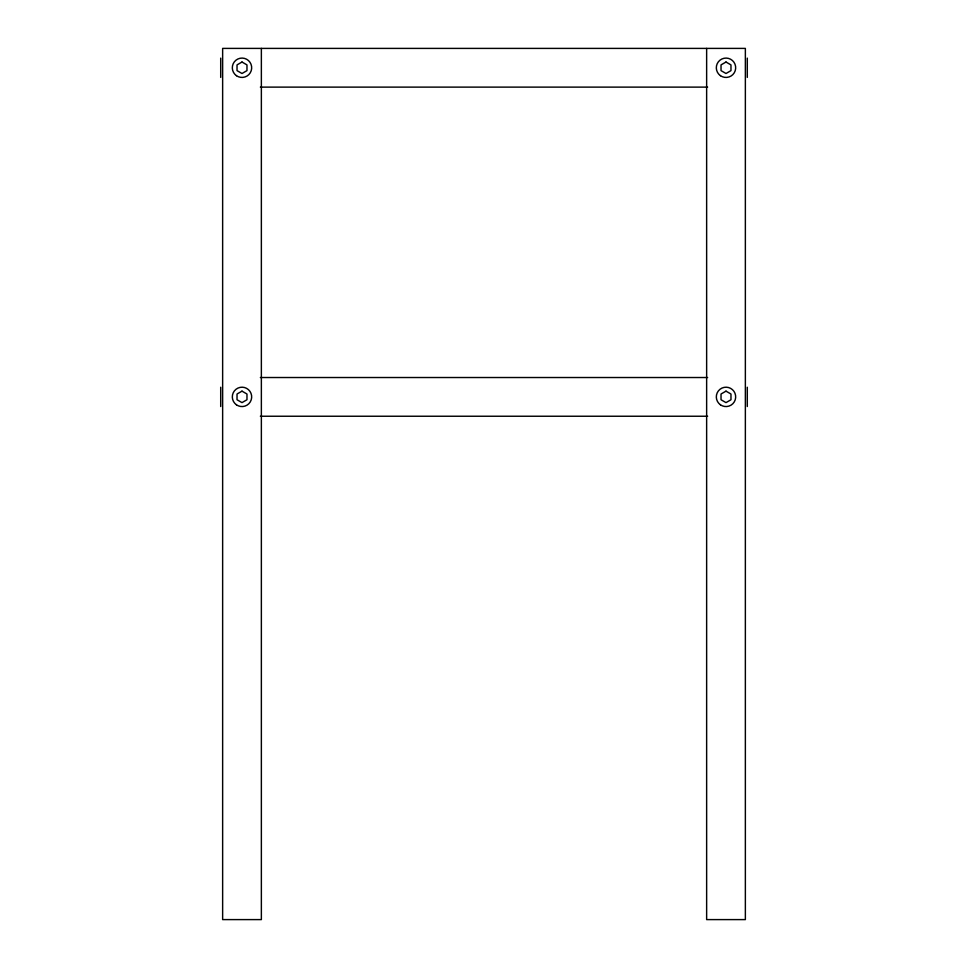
<?xml version="1.0" encoding="UTF-8"?>
<svg xmlns="http://www.w3.org/2000/svg" width="968" height="968" viewBox="0 0 968 968"><rect width="100%" height="100%" fill="white"/><g stroke="black" fill="none" stroke-linecap="round" stroke-linejoin="round"><path stroke-width="1.45" d="M260.368 87.12L707.632 87.12M260.368 377.52L707.632 377.52M260.368 416.24L707.632 416.24M747.296 58.116L747.296 77.404M747.296 387.236L747.296 406.524M706.64 48.4L706.64 919.6L745.36 919.6L745.36 48.4L222.64 48.4L222.64 919.6L261.36 919.6L261.36 48.4M220.704 58.116L220.704 77.404M220.704 387.236L220.704 406.524M242 62.025L237.027 64.892L237.027 70.628L242 73.495L246.973 70.628L246.973 64.892L242 62.025M726 62.025L721.027 64.892L721.027 70.628L726 73.495L730.973 70.628L730.973 64.892L726 62.025M242 391.145L237.027 394.012L237.027 399.748L242 402.615L246.973 399.748L246.973 394.012L242 391.145M726 391.145L721.027 394.012L721.027 399.748L726 402.615L730.973 399.748L730.973 394.012L726 391.145M236.458 75.698A9.68 9.68 0 0 0 251.644 68.595A9.68 9.68 0 0 0 237.898 58.987A9.68 9.68 0 0 0 236.458 75.698M720.458 404.818A9.68 9.68 0 0 0 735.644 397.715A9.68 9.68 0 0 0 721.898 388.108A9.68 9.68 0 0 0 720.458 404.818M236.458 404.818A9.68 9.68 0 0 0 251.644 397.715A9.68 9.68 0 0 0 237.898 388.108A9.68 9.68 0 0 0 236.458 404.818M720.458 75.698A9.68 9.68 0 0 0 735.644 68.595A9.68 9.68 0 0 0 721.898 58.987A9.68 9.68 0 0 0 720.458 75.698"/></g></svg>
